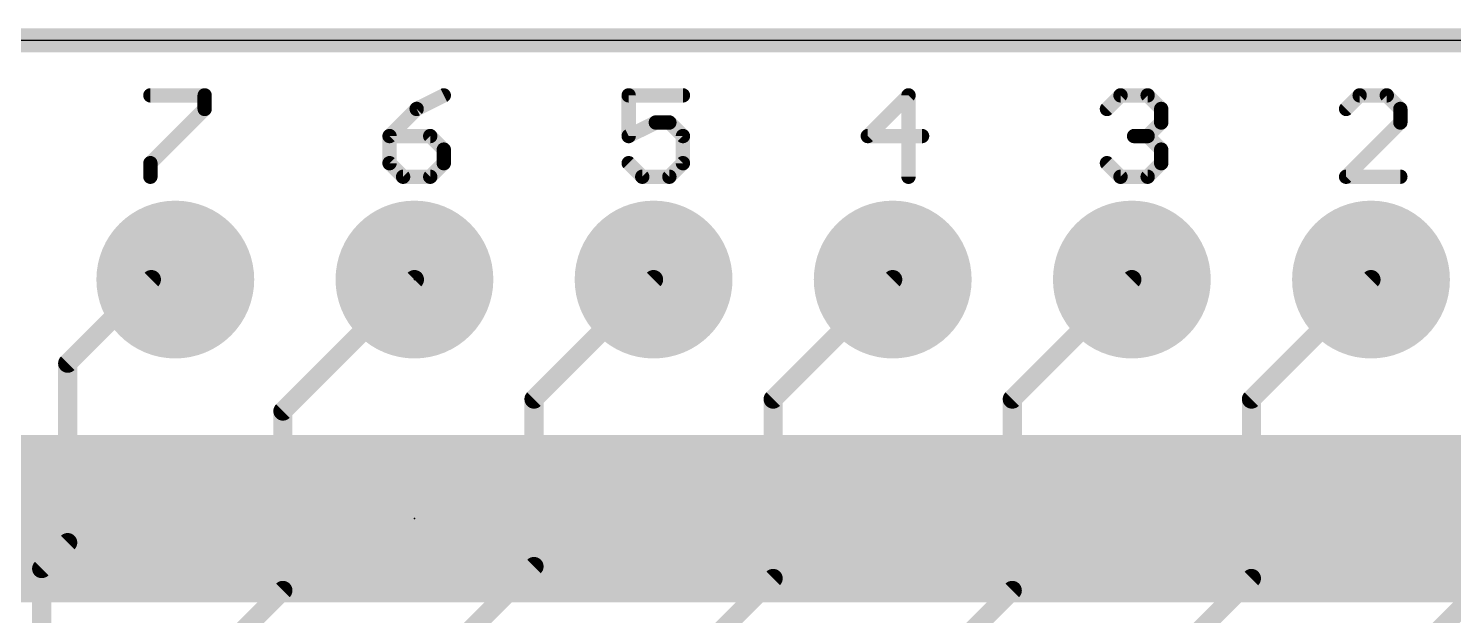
# Model space of a CAD drawing. Extents: x -0.1 to 38.2, y -0.1 to 17.9.
# Drawn here: x 14.95 to 30.09, y 11.67 to 17.91 of the extents above; entities that cross this region are included whole.
import ezdxf

# ---------------------------------------------------------------- set-up
doc = ezdxf.new("R2010")
doc.units = 0
for name, color, linetype in [('1', 12, 'CONTINUOUS'), ('16', 5, 'CONTINUOUS'), ('17', 110, 'CONTINUOUS'), ('20', 53, 'CONTINUOUS'), ('21', 40, 'CONTINUOUS'), ('23', 40, 'CONTINUOUS')]:
    doc.layers.add(name, color=color, linetype=linetype)

# ---------------------------------------------------------------- blocks, each defined once
blk = doc.blocks.new('RECT')
blk.add_solid([(-0.5, -0.5), (0.5, -0.5), (-0.5, 0.5), (0.5, 0.5)])
blk = doc.blocks.new('ROUNDP')
at = {"const_width": 0.5}
blk.add_lwpolyline([(0, -0.25, 1), (0, 0.25, 1), (0, -0.25)], format="xyb", dxfattribs=at)

msp = doc.modelspace()

# ---------------------------------------------------------------- linework, layer by layer
at = {"layer": '1'}
for points, const_width in [([(0, 17.78), (38.1, 17.78)], 0.254), ([(15.367, 14.351), (16.256, 15.24)], 0.2032), ([(16.256, 15.24), (16.51, 15.24)], 0.2032), ([(17.653, 13.843), (19.05, 15.24)], 0.2032), ([(20.32, 13.97), (21.59, 15.24)], 0.2032), ([(22.86, 13.97), (24.13, 15.24)], 0.2032), ([(25.4, 13.97), (26.67, 15.24)], 0.2032), ([(27.94, 13.97), (29.21, 15.24)], 0.2032), ([(15.367, 12.446), (15.367, 14.351)], 0.2032), ([(17.653, 11.938), (17.653, 13.843)], 0.2032), ([(20.32, 12.192), (20.32, 13.97)], 0.2032), ([(22.86, 12.065), (22.86, 13.97)], 0.2032), ([(25.4, 11.938), (25.4, 13.97)], 0.2032), ([(27.94, 12.065), (27.94, 13.97)], 0.2032), ([(15.0907, 12.1697), (15.367, 12.446)], 0.2032), ([(15.0907, 10.1721), (15.0907, 12.1697)], 0.2032), ([(19.558, 11.43), (20.32, 12.192)], 0.2032), ([(21.8186, 11.0236), (22.86, 12.065)], 0.2032), ([(26.0858, 10.2108), (27.94, 12.065)], 0.2032), ([(29.845, 11.43), (30.48, 12.065)], 0.2032), ([(17.653, 11.938), (16.4053, 10.6903)], 0.2032), ([(24.0792, 10.6172), (25.4, 11.938)], 0.2032)]:
    msp.add_lwpolyline(points, dxfattribs=dict(at, const_width=const_width))
at = {"layer": '1', "const_width": 0.1016}
for points in [[(16.256, 15.2908, 1), (16.256, 15.1892)], [(16.2919, 15.2041, 1), (16.2201, 15.2759)], [(16.51, 15.1892, 1), (16.51, 15.2908)], [(19.0859, 15.2041, 1), (19.0141, 15.2759)], [(21.6259, 15.2041, 1), (21.5541, 15.2759)], [(24.1659, 15.2041, 1), (24.0941, 15.2759)], [(26.7059, 15.2041, 1), (26.6341, 15.2759)], [(29.2459, 15.2041, 1), (29.1741, 15.2759)], [(15.4178, 14.351, 1), (15.3162, 14.351)], [(15.3311, 14.3869, 1), (15.4029, 14.3151)], [(17.7038, 13.843, 1), (17.6022, 13.843)], [(17.6171, 13.8789, 1), (17.6889, 13.8071)], [(20.3708, 13.97, 1), (20.2692, 13.97)], [(20.2841, 14.0059, 1), (20.3559, 13.9341)], [(22.9108, 13.97, 1), (22.8092, 13.97)], [(22.8241, 14.0059, 1), (22.8959, 13.9341)], [(25.4508, 13.97, 1), (25.3492, 13.97)], [(25.3641, 14.0059, 1), (25.4359, 13.9341)], [(27.9908, 13.97, 1), (27.8892, 13.97)], [(27.9041, 14.0059, 1), (27.9759, 13.9341)], [(15.3162, 12.446, 1), (15.4178, 12.446)], [(15.4029, 12.4101, 1), (15.3311, 12.4819)], [(15.1415, 12.1697, 1), (15.0399, 12.1697)], [(20.3559, 12.1561, 1), (20.2841, 12.2279)], [(15.0547, 12.2056, 1), (15.1266, 12.1337)], [(20.2692, 12.192, 1), (20.3708, 12.192)], [(22.8092, 12.065, 1), (22.9108, 12.065)], [(22.8959, 12.0291, 1), (22.8241, 12.1009)], [(27.8892, 12.065, 1), (27.9908, 12.065)], [(27.9759, 12.0291, 1), (27.9041, 12.1009)], [(17.6022, 11.938, 1), (17.7038, 11.938)], [(17.6889, 11.9021, 1), (17.6171, 11.9739)], [(25.3492, 11.938, 1), (25.4508, 11.938)], [(25.4359, 11.9021, 1), (25.3641, 11.9739)]]:
    msp.add_lwpolyline(points, format="xyb", dxfattribs=at)
at = {"layer": '16'}
for points, const_width in [([(0, 17.78), (38.1, 17.78)], 0.254), ([(13.97, 12.7), (16.51, 12.7)], 0.4064), ([(19.05, 12.7), (16.51, 12.7)], 0.4064), ([(21.59, 12.7), (19.05, 12.7)], 0.4064), ([(24.13, 12.7), (21.59, 12.7)], 0.4064), ([(26.67, 12.7), (24.13, 12.7)], 0.4064), ([(29.21, 12.7), (26.67, 12.7)], 0.4064), ([(31.75, 12.7), (29.21, 12.7)], 0.4064)]:
    msp.add_lwpolyline(points, dxfattribs=dict(at, const_width=const_width))
at = {"layer": '16', "const_width": 0.2032}
for points in [[(16.51, 12.8016, 1), (16.51, 12.5984)], [(16.51, 12.5984, 1), (16.51, 12.8016)], [(19.05, 12.8016, 1), (19.05, 12.5984)], [(19.05, 12.5984, 1), (19.05, 12.8016)], [(21.59, 12.8016, 1), (21.59, 12.5984)], [(21.59, 12.5984, 1), (21.59, 12.8016)], [(24.13, 12.8016, 1), (24.13, 12.5984)], [(24.13, 12.5984, 1), (24.13, 12.8016)], [(26.67, 12.8016, 1), (26.67, 12.5984)], [(26.67, 12.5984, 1), (26.67, 12.8016)], [(29.21, 12.8016, 1), (29.21, 12.5984)], [(29.21, 12.5984, 1), (29.21, 12.8016)]]:
    msp.add_lwpolyline(points, format="xyb", dxfattribs=at)
at = {"layer": '20'}
msp.add_line((35.56, 17.78), (2.54, 17.78), dxfattribs=at)
at = {"layer": '21', "const_width": 0.1524}
for points in [[(16.2454, 17.1965), (16.8217, 17.1965)], [(16.8217, 17.1965), (16.8217, 17.0525)], [(19.3617, 17.1965), (19.0736, 17.0525)], [(21.9017, 17.1965), (21.3254, 17.1965)], [(21.3254, 17.1965), (21.3254, 16.7644)], [(24.2976, 17.1965), (23.8654, 16.7644)], [(24.2976, 16.3322), (24.2976, 17.1965)], [(26.4054, 17.0525), (26.5495, 17.1965)], [(26.5495, 17.1965), (26.8376, 17.1965)], [(26.8376, 17.1965), (26.9817, 17.0525)], [(29.0895, 17.1965), (28.9454, 17.0525)], [(29.3776, 17.1965), (29.0895, 17.1965)], [(29.5217, 17.0525), (29.3776, 17.1965)], [(16.8217, 17.0525), (16.2454, 16.4763)], [(19.0736, 17.0525), (18.7854, 16.7644)], [(26.9817, 17.0525), (26.9817, 16.9084)], [(29.5217, 16.9084), (29.5217, 17.0525)], [(21.3254, 16.7644), (21.6136, 16.9084)], [(21.6136, 16.9084), (21.7576, 16.9084)], [(21.7576, 16.9084), (21.9017, 16.7644)], [(26.9817, 16.9084), (26.8376, 16.7644)], [(28.9454, 16.3322), (29.5217, 16.9084)], [(18.7854, 16.7644), (18.7854, 16.4763)], [(19.2176, 16.7644), (18.7854, 16.7644)], [(19.3617, 16.6203), (19.2176, 16.7644)], [(21.9017, 16.7644), (21.9017, 16.4763)], [(23.8654, 16.7644), (24.4417, 16.7644)], [(26.8376, 16.7644), (26.6936, 16.7644)], [(26.8376, 16.7644), (26.9817, 16.6203)], [(19.3617, 16.4763), (19.3617, 16.6203)], [(26.9817, 16.6203), (26.9817, 16.4763)], [(16.2454, 16.4763), (16.2454, 16.3322)], [(18.7854, 16.4763), (18.9295, 16.3322)], [(19.2176, 16.3322), (19.3617, 16.4763)], [(21.4695, 16.3322), (21.3254, 16.4763)], [(21.9017, 16.4763), (21.7576, 16.3322)], [(26.5495, 16.3322), (26.4054, 16.4763)], [(26.9817, 16.4763), (26.8376, 16.3322)], [(18.9295, 16.3322), (19.2176, 16.3322)], [(21.7576, 16.3322), (21.4695, 16.3322)], [(26.8376, 16.3322), (26.5495, 16.3322)], [(29.5217, 16.3322), (28.9454, 16.3322)]]:
    msp.add_lwpolyline(points, dxfattribs=at)
at = {"layer": '21', "const_width": 0.0762}
for points in [[(16.2454, 17.2346, 1), (16.2454, 17.1584)], [(16.8598, 17.1965, 1), (16.7836, 17.1965)], [(16.8217, 17.1584, 1), (16.8217, 17.2346)], [(19.3787, 17.1625, 1), (19.3446, 17.2306)], [(21.3254, 17.2346, 1), (21.3254, 17.1584)], [(21.3635, 17.1965, 1), (21.2873, 17.1965)], [(21.9017, 17.1584, 1), (21.9017, 17.2346)], [(24.3357, 17.1965, 1), (24.2595, 17.1965)], [(24.3246, 17.1696, 1), (24.2707, 17.2235)], [(26.5495, 17.2346, 1), (26.5495, 17.1584)], [(26.5764, 17.1696, 1), (26.5226, 17.2235)], [(26.8646, 17.2235, 1), (26.8107, 17.1696)], [(26.8376, 17.1584, 1), (26.8376, 17.2346)], [(29.0895, 17.2346, 1), (29.0895, 17.1584)], [(29.1164, 17.1696, 1), (29.0626, 17.2235)], [(29.4046, 17.2235, 1), (29.3507, 17.1696)], [(29.3776, 17.1584, 1), (29.3776, 17.2346)], [(16.8486, 17.0255, 1), (16.7947, 17.0794)], [(19.0565, 17.0866, 1), (19.0906, 17.0184)], [(19.1005, 17.0255, 1), (19.0466, 17.0794)], [(26.3785, 17.0794, 1), (26.4324, 17.0255)], [(27.0198, 17.0525, 1), (26.9436, 17.0525)], [(26.9547, 17.0255, 1), (27.0086, 17.0794)], [(28.9185, 17.0794, 1), (28.9724, 17.0255)], [(29.5598, 17.0525, 1), (29.4836, 17.0525)], [(29.4947, 17.0255, 1), (29.5486, 17.0794)], [(16.7836, 17.0525, 1), (16.8598, 17.0525)], [(21.6136, 16.9465, 1), (21.6136, 16.8703)], [(21.6306, 16.8743, 1), (21.5965, 16.9425)], [(21.7846, 16.9354, 1), (21.7307, 16.8815)], [(21.7576, 16.8703, 1), (21.7576, 16.9465)], [(27.0086, 16.8815, 1), (26.9547, 16.9354)], [(29.5486, 16.8815, 1), (29.4947, 16.9354)], [(18.8235, 16.7644, 1), (18.7473, 16.7644)], [(18.7854, 16.8025, 1), (18.7854, 16.7263)], [(18.7585, 16.7913, 1), (18.8124, 16.7374)], [(19.2446, 16.7913, 1), (19.1907, 16.7374)], [(19.2176, 16.7263, 1), (19.2176, 16.8025)], [(21.2873, 16.7644, 1), (21.3635, 16.7644)], [(21.3084, 16.7984, 1), (21.3425, 16.7303)], [(21.9398, 16.7644, 1), (21.8636, 16.7644)], [(21.8747, 16.7374, 1), (21.9286, 16.7913)], [(23.8654, 16.8025, 1), (23.8654, 16.7263)], [(23.8385, 16.7913, 1), (23.8924, 16.7374)], [(24.4417, 16.7263, 1), (24.4417, 16.8025)], [(26.6936, 16.8025, 1), (26.6936, 16.7263)], [(26.8646, 16.7913, 1), (26.8107, 16.7374)], [(26.8107, 16.7913, 1), (26.8646, 16.7374)], [(26.8376, 16.7263, 1), (26.8376, 16.8025)], [(26.9436, 16.9084, 1), (27.0198, 16.9084)], [(29.4836, 16.9084, 1), (29.5598, 16.9084)], [(19.3998, 16.6203, 1), (19.3236, 16.6203)], [(19.3347, 16.5934, 1), (19.3886, 16.6473)], [(27.0198, 16.6203, 1), (26.9436, 16.6203)], [(26.9547, 16.5934, 1), (27.0086, 16.6473)], [(16.2835, 16.4763, 1), (16.2073, 16.4763)], [(16.2185, 16.5032, 1), (16.2724, 16.4493)], [(18.8124, 16.5032, 1), (18.7585, 16.4493)], [(18.7473, 16.4763, 1), (18.8235, 16.4763)], [(19.3236, 16.4763, 1), (19.3998, 16.4763)], [(19.3886, 16.4493, 1), (19.3347, 16.5032)], [(21.3524, 16.5032, 1), (21.2985, 16.4493)], [(21.8636, 16.4763, 1), (21.9398, 16.4763)], [(21.9286, 16.4493, 1), (21.8747, 16.5032)], [(26.4324, 16.5032, 1), (26.3785, 16.4493)], [(26.9436, 16.4763, 1), (27.0198, 16.4763)], [(27.0086, 16.4493, 1), (26.9547, 16.5032)], [(16.2073, 16.3322, 1), (16.2835, 16.3322)], [(18.9295, 16.3703, 1), (18.9295, 16.2941)], [(18.9026, 16.3053, 1), (18.9564, 16.3591)], [(19.1907, 16.3591, 1), (19.2446, 16.3053)], [(19.2176, 16.2941, 1), (19.2176, 16.3703)], [(21.4695, 16.3703, 1), (21.4695, 16.2941)], [(21.4426, 16.3053, 1), (21.4964, 16.3591)], [(21.7307, 16.3591, 1), (21.7846, 16.3053)], [(21.7576, 16.2941, 1), (21.7576, 16.3703)], [(24.2595, 16.3322, 1), (24.3357, 16.3322)], [(26.5495, 16.3703, 1), (26.5495, 16.2941)], [(26.5226, 16.3053, 1), (26.5764, 16.3591)], [(26.8107, 16.3591, 1), (26.8646, 16.3053)], [(26.8376, 16.2941, 1), (26.8376, 16.3703)], [(28.9454, 16.3703, 1), (28.9454, 16.2941)], [(28.9185, 16.3591, 1), (28.9724, 16.3053)], [(29.5217, 16.2941, 1), (29.5217, 16.3703)]]:
    msp.add_lwpolyline(points, format="xyb", dxfattribs=at)
at = {"layer": '23'}
for p in [(19.05, 15.24), (19.05, 12.7)]:
    msp.add_point(p, dxfattribs=at)

# ---------------------------------------------------------------- block references
at = {"layer": '17', "xscale": 1.6764, "yscale": 1.6764}
for p, rotation in [((16.51, 15.24), 270), ((16.51, 15.24), 270), ((19.05, 15.24), 270), ((19.05, 15.24), 270), ((21.59, 15.24), 270), ((21.59, 15.24), 270), ((24.13, 15.24), 270), ((24.13, 15.24), 270), ((26.67, 15.24), 270), ((26.67, 15.24), 270), ((29.21, 15.24), 270), ((29.21, 15.24), 270), ((16.51, 12.7), 90), ((16.51, 12.7), 90), ((19.05, 12.7), 90), ((19.05, 12.7), 90), ((21.59, 12.7), 90), ((21.59, 12.7), 90), ((24.13, 12.7), 90), ((24.13, 12.7), 90), ((26.67, 12.7), 90), ((26.67, 12.7), 90), ((29.21, 12.7), 90), ((29.21, 12.7), 90)]:
    msp.add_blockref('ROUNDP', p, dxfattribs=dict(at, rotation=rotation))
at = {"layer": '21', "xscale": 27.178, "yscale": 1.778}
msp.add_blockref('RECT', (19.05, 12.7), dxfattribs=at)

doc.saveas('drawing.dxf')
